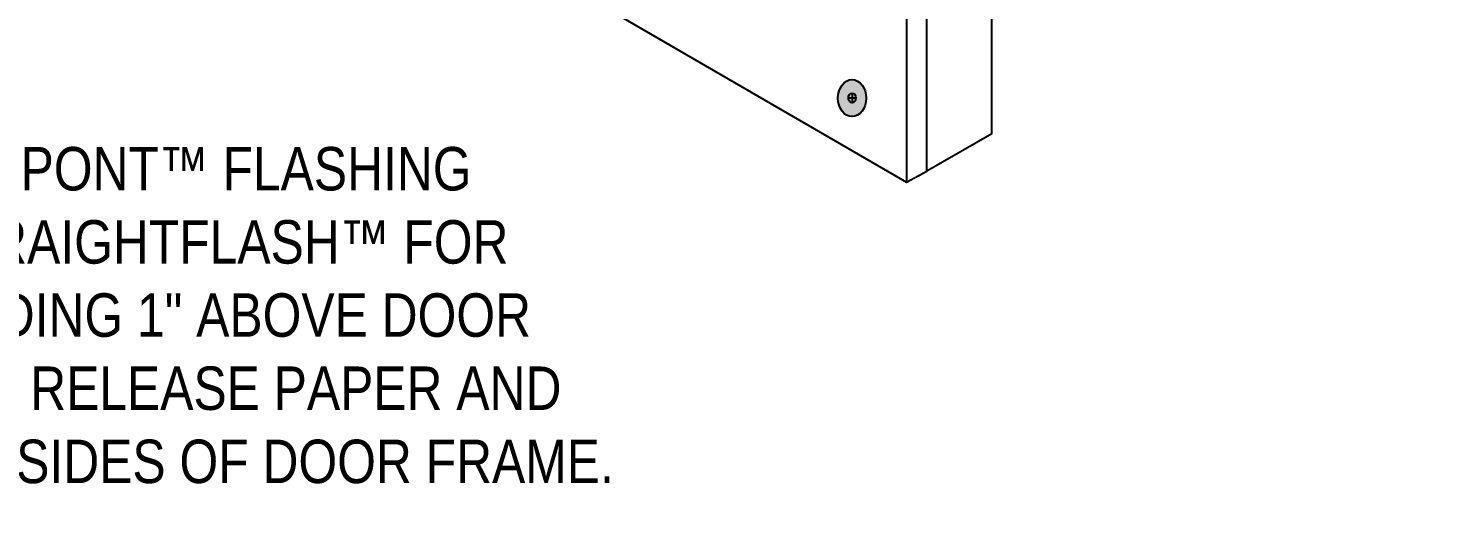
# Model space of a CAD drawing. Header units: inches. Extents: x -26 to 76, y -15 to 22.
# Drawn here: x 46.92 to 51.99, y -9.1 to -7.29 of the extents above; entities that cross this region are included whole.
import ezdxf

# ---------------------------------------------------------------- set-up
doc = ezdxf.new("R2010")
doc.units = ezdxf.units.IN
doc.header["$MEASUREMENT"] = 0
for name, color, linetype, lineweight in [('.ATI-TEXT_2', 7, 'Continuous', 0), ('G-ANNO-TTLB', 7, 'Continuous', 0), ('TYVEK', 7, 'Continuous', 0)]:
    doc.layers.add(name, color=color, linetype=linetype, lineweight=lineweight)

# ---------------------------------------------------------------- blocks, each defined once
blk = doc.blocks.new('Block_18')
at = {"layer": 'TYVEK', "true_color": 0x003b71, "transparency": 33554687}
h = blk.add_hatch(color=156, dxfattribs=at)
h.dxf.hatch_style = 2
edge = h.paths.add_edge_path()
edge.add_ellipse((49.8781, -7.5425), major_axis=(0, 0.0664), ratio=0.766948, start_angle=0, end_angle=360)
at = {"layer": 'TYVEK', "color": 252, "lineweight": 25, "true_color": 0x838484}
for p, q in [((49.8646, -7.5421), (49.8917, -7.5421)), ((49.8781, -7.5249), (49.8781, -7.5592))]:
    blk.add_line(p, q, dxfattribs=at)
at = {"layer": 'TYVEK', "color": 18, "lineweight": 25, "true_color": 0x000000}
blk.add_ellipse((49.8781, -7.5425), major_axis=(0, 0.0664), ratio=0.766948, dxfattribs=at)
at = {"layer": 'TYVEK', "color": 252, "lineweight": 25, "true_color": 0x838484}
blk.add_ellipse((49.8781, -7.5421), major_axis=(0, 0.0171), ratio=0.788846, dxfattribs=at)
blk = doc.blocks.new('Block_16')
at = {"layer": 'TYVEK'}
blk.add_blockref('Block_18', (0, 0), dxfattribs=at)
blk = doc.blocks.new('Block_412')
at = {"layer": '.ATI-TEXT_2', "char_height": 0.2, "attachment_point": 7}
for s, insert in [('\\C18;\\c0;\\FArial Narrow|b0|i0|c1;\\H0.156297;\\W1.000000;CUT TWO PIECES OF DUPONT™ FLASHING', (44.7403, -7.8771)), ('\\C18;\\c0;\\FArial Narrow|b0|i0|c1;\\H0.156297;\\W1.000000;A.', (44.28, -7.8771)), ('\\C18;\\c0;\\FArial Narrow|b0|i0|c1;\\H0.156297;\\W1.000000;TAPE OR DUPONT™ STRAIGHTFLASH™ FOR', (44.7338, -8.1404)), ('\\C18;\\c0;\\FArial Narrow|b0|i0|c1;\\H0.156297;\\W1.000000;JAMB FLASHING EXTENDING 1" ABOVE DOOR ', (44.7407, -8.4036)), ('\\C18;\\c0;\\FArial Narrow|b0|i0|c1;\\H0.156297;\\W1.000000;HEAD FLANGE. REMOVE RELEASE PAPER AND', (44.7347, -8.6669)), ('\\C18;\\c0;\\FArial Narrow|b0|i0|c1;\\H0.156297;\\W1.000000;PRESS TIGHTLY ALONG SIDES OF DOOR FRAME.', (44.7338, -8.9302))]:
    blk.add_mtext(s, dxfattribs=dict(at, insert=insert))

msp = doc.modelspace()

# ---------------------------------------------------------------- hatches: boundary and pattern name
at = {"layer": 'G-ANNO-TTLB', "true_color": 0xb9529f, "transparency": 33554687}
h = msp.add_hatch(color=233, dxfattribs=at)
edge = h.paths.add_edge_path()
edge.add_spline(control_points=[(71.2273, -15.1345), (71.2273, -15.1345), (30.5273, -15.1345), (30.5273, -15.1345), (30.5273, -15.1345), (30.5273, 19.0008), (30.5273, 19.0008), (30.5273, 19.0008), (71.2273, 19.0008), (71.2273, 19.0008), (71.2273, 19.0008), (71.2273, -15.1345), (71.2273, -15.1345)], knot_values=[0, 0, 0, 0, 1, 1, 1, 2, 2, 2, 3, 3, 3, 4, 4, 4, 4], degree=3, periodic=0)
edge = h.paths.add_edge_path()
edge.add_spline(control_points=[(30.6523, 18.8757), (30.6523, 18.8757), (30.6523, -15.0095), (30.6523, -15.0095), (30.6523, -15.0095), (71.1023, -15.0095), (71.1023, -15.0095), (71.1023, -15.0095), (71.1023, 18.8757), (71.1023, 18.8757), (71.1023, 18.8757), (30.6523, 18.8757), (30.6523, 18.8757)], knot_values=[0, 0, 0, 0, 1, 1, 1, 2, 2, 2, 3, 3, 3, 4, 4, 4, 4], degree=3, periodic=0)
edge.add_line((30.6523, 18.8757), (30.6523, 18.8757))

# ---------------------------------------------------------------- linework, layer by layer
at = {"layer": 'G-ANNO-TTLB'}
for points in [[(71.2273, -15.1345), (71.2273, -15.1345), (30.5273, -15.1345), (30.5273, -15.1345), (30.5273, -15.1345), (30.5273, 19.0008), (30.5273, 19.0008), (30.5273, 19.0008), (71.2273, 19.0008), (71.2273, 19.0008), (71.2273, 19.0008), (71.2273, -15.1345), (71.2273, -15.1345)], [(30.6523, 18.8757), (30.6523, 18.8757), (30.6523, -15.0095), (30.6523, -15.0095), (30.6523, -15.0095), (71.1023, -15.0095), (71.1023, -15.0095), (71.1023, -15.0095), (71.1023, 18.8757), (71.1023, 18.8757), (71.1023, 18.8757), (30.6523, 18.8757), (30.6523, 18.8757)]]:
    msp.add_open_spline(points, degree=3, knots=[0, 0, 0, 0, 1, 1, 1, 2, 2, 2, 3, 3, 3, 4, 4, 4, 4], dxfattribs=at)
at = {"layer": 'TYVEK', "color": 33, "lineweight": 25, "true_color": 0xcb9865}
for p, q in [((50.38, -7.671), (50.38, -1.095)), ((50.3799, -7.671), (50.1466, -7.806))]:
    msp.add_line(p, q, dxfattribs=at)
at = {"layer": 'TYVEK', "color": 18, "lineweight": 25, "true_color": 0x000000}
for p in [(50.0737, -1.2687), (46.3456, -5.6834)]:
    msp.add_line(p, (50.0737, -7.8446), dxfattribs=at)
at = {"layer": 'TYVEK', "color": 2, "lineweight": 25, "true_color": 0xf5eb12}
for p, q in [((50.1466, -7.806), (50.1466, -1.23)), ((50.0737, -7.8446), (50.1466, -7.806))]:
    msp.add_line(p, q, dxfattribs=at)

# ---------------------------------------------------------------- block references
at = {"layer": '.ATI-TEXT_2'}
msp.add_blockref('Block_412', (0, 0), dxfattribs=at)
at = {"layer": 'TYVEK'}
msp.add_blockref('Block_16', (0, 0), dxfattribs=at)

doc.saveas('drawing.dxf')
